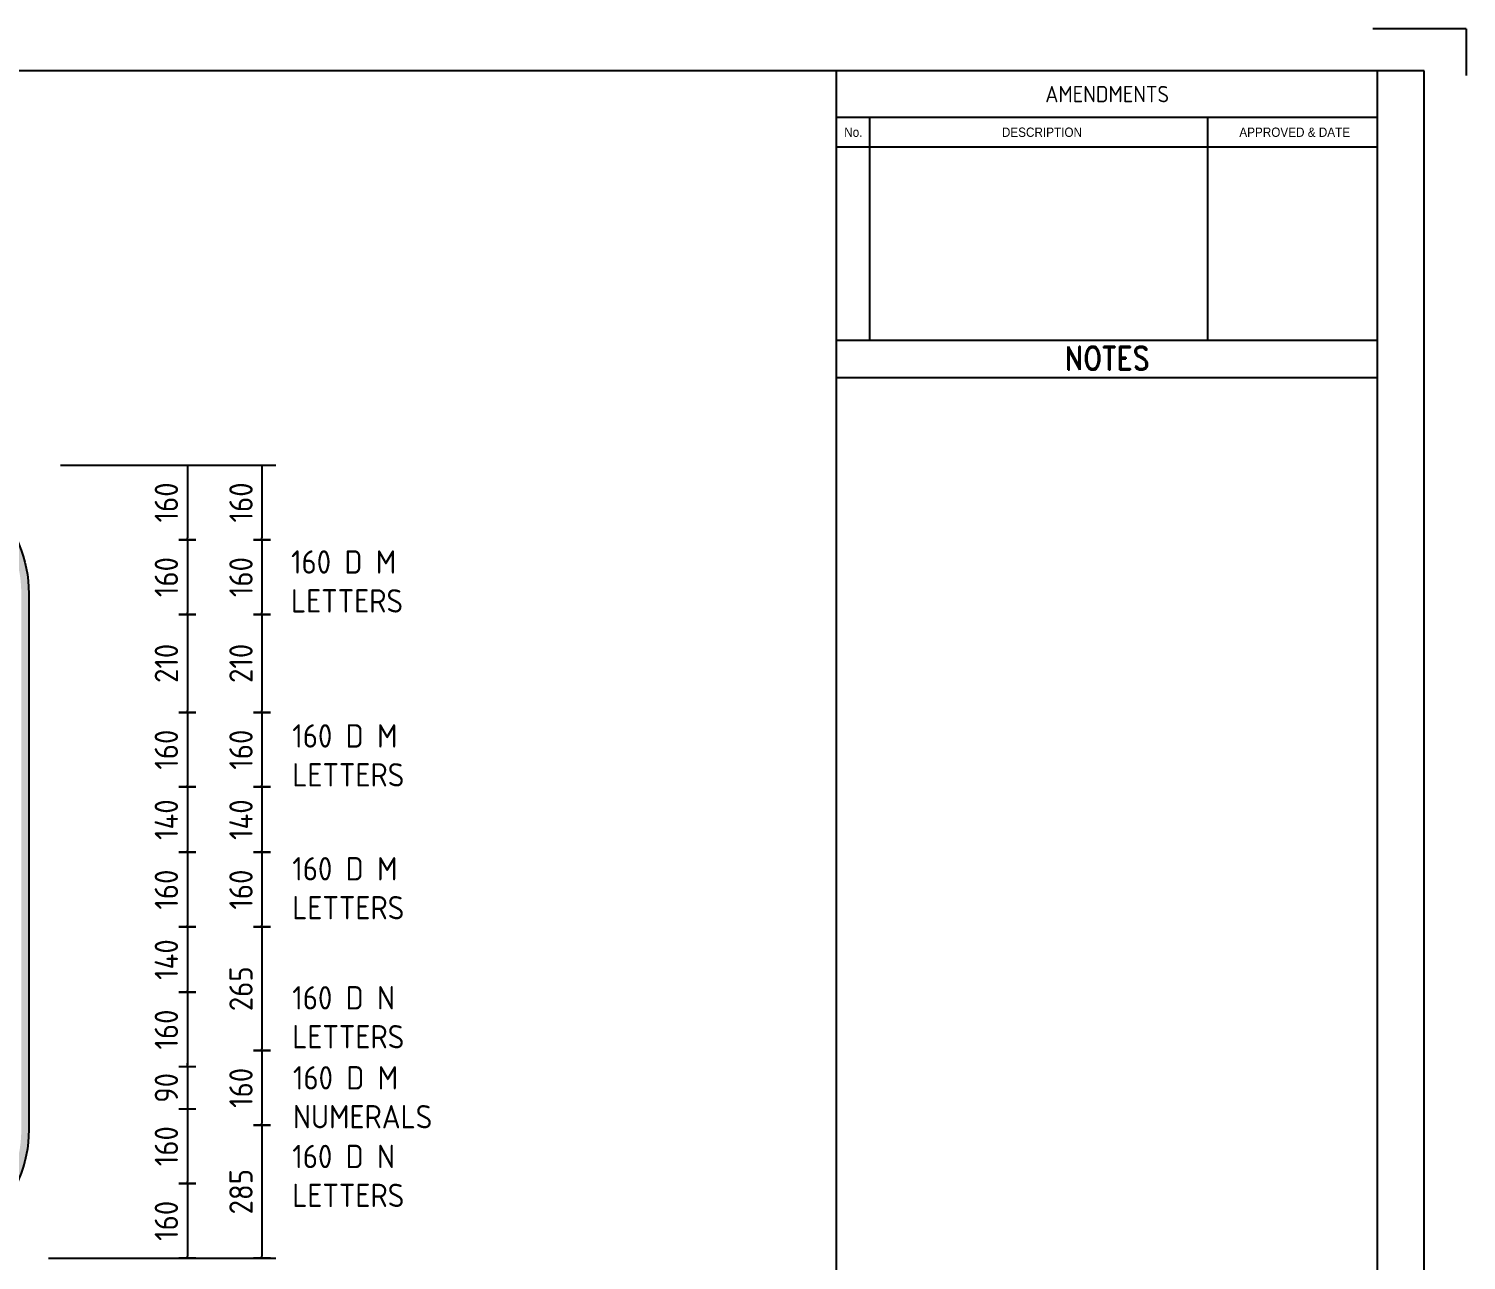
# Model space of a CAD drawing. Extents: x 0 to 420, y 0 to 297.
# Drawn here: x 265.9 to 420, y 165 to 297 of the extents above; entities that cross this region are included whole.
import ezdxf
from ezdxf.enums import TextEntityAlignment as Align

# ---------------------------------------------------------------- set-up
doc = ezdxf.new("R2010")
doc.units = 0
doc.header["$LTSCALE"] = 0.3
doc.layers.get('0').update_dxf_attribs({"linetype": 'CONTINUOUS'})
doc.layers.get('DEFPOINTS').update_dxf_attribs({"linetype": 'CONTINUOUS'})
for name, color, linetype in [('BLUE', 162, 'CONTINUOUS'), ('comments', 4, 'CONTINUOUS'), ('L18', 4, 'CONTINUOUS'), ('L35', 3, 'CONTINUOUS'), ('T25', 1, 'CONTINUOUS'), ('TBLK18', 4, 'CONTINUOUS'), ('TBLK25', 1, 'CONTINUOUS'), ('TBLK35', 3, 'CONTINUOUS'), ('TBLK50', 7, 'CONTINUOUS')]:
    doc.layers.add(name, color=color, linetype=linetype)
doc.styles.add('HELVL', font='helvl', dxfattribs={"width": 0.8})
doc.styles.add('ISO', font='iso.shx')
doc.styles.add('ROMAND', font='romand')
doc.dimstyles.new('SIGNSDIM', dxfattribs={"dimtxt": 2.5, "dimasz": 0.2, "dimexe": 1.5, "dimexo": 2, "dimgap": 1, "dimtad": 1, "dimtoh": 1, "dimdec": 4, "dimlfac": 20, "dimrnd": 1, "dimdsep": 46, "dimtxsty": 'ISO', "dimblk": 'SGNDIM', "dimcen": 2.5, "dimse2": 1, "dimadec": 0, "dimazin": 0, "dimtfac": 1, "dimtdec": 4, "dimtix": 1, "dimtmove": 0, "dimatfit": 3, "dimldrblk": 'SGNDIM', "dimfxl": 1, "dimtolj": 1, "dimtzin": 0, "dimarcsym": 0})

# ---------------------------------------------------------------- blocks, each defined once
blk = doc.blocks.new('A3BBLK')
at = {"layer": 'TBLK25'}
for q in [(410, 297), (420, 292)]:
    blk.add_line((420, 297), q, dxfattribs=at)
at = {"layer": 'TBLK50'}
for p, q in [((415.5, 292.5), (13, 292.5)), ((352.5, 4.5), (352.5, 292.5)), ((415.5, 4.5), (415.5, 292.5))]:
    blk.add_line(p, q, dxfattribs=at)
blk = doc.blocks.new('a3_in_vtblk std dwg')
at = {"layer": 'TBLK35'}
blk.add_line((410.5, 37), (410.5, 292.5), dxfattribs=at)
blk.add_blockref('A3BBLK', (0, 0))
at = {"layer": 'TBLK18', "style": 'ISO'}
blk.add_attdef('MR_DIRECTORATE', text='', height=1.5, dxfattribs=at).set_placement((381.5, 68.12), align=Align.CENTER)
for tag, p in [('STREET_NAME', (355.51, 62.1)), ('SUBURB_POSTCODE', (388.49, 62.1)), ('TELEPHONE_NO.', (368.31, 59.84)), ('FAX_NO.', (393.56, 59.84))]:
    blk.add_attdef(tag, p, '', height=1.5, dxfattribs=at)
at = {"layer": 'TBLK25', "style": 'ISO'}
for tag, height, p in [('MR_BRANCH', 2, (381.5, 65.2)), ('ROAD_SECTION', 1.75, (384.5, 29.16)), ('SLK', 1.75, (384.5, 26.11)), ('CHAINAGE', 1.75, (384.5, 19.21))]:
    blk.add_attdef(tag, text='', height=height, dxfattribs=at).set_placement(p, align=Align.CENTER)
for tag, p, height in [('FILE_NUMBER', (371.77, 54.24), 2.5), ('DESIGNED_/_DRAWN', (371.77, 49.49), 2), ('VERIFIED', (371.77, 44.49), 2), ('APPROVED', (371.77, 39.49), 2), ('LOCAL_AUTHORITY', (370.48, 16.73), 1.25)]:
    blk.add_attdef(tag, p, '', height=height, dxfattribs=at)
at = {"layer": 'TBLK35', "style": 'ISO', "width": 0.9}
for tag, p in [('ROAD_PROJECT&NUMBER', (384.5, 32.23)), ('DRAWING_DESCRIPTION', (384.5, 22.29))]:
    blk.add_attdef(tag, text='', height=2.5, dxfattribs=at).set_placement(p, align=Align.CENTER)
at = {"layer": 'TBLK50', "style": 'ISO'}
blk.add_attdef('MRWA_DRG_NUMBER', (356.29, 6.08), '', height=5, dxfattribs=at)
blk = doc.blocks.new('a3_vamend')
at = {"layer": 'TBLK25'}
for p, q in [((0, -5), (-58, -5)), ((-54.43, -28.9), (-54.43, -5)), ((-18.22, -28.9), (-18.22, -5)), ((0, -8.2), (-58, -8.2)), ((0, -28.9), (-58, -28.9)), ((0, -32.9), (-58, -32.9))]:
    blk.add_line(p, q, dxfattribs=at)
at = {"layer": 'TBLK18', "style": 'HELVL', "width": 0.9}
for s, p in [('No.', (-56.21, -7.09)), ('DESCRIPTION', (-35.99, -7.09)), ('APPROVED & DATE', (-8.89, -7.09))]:
    blk.add_text(s, height=1, dxfattribs=at).set_placement(p, align=Align.CENTER)
at = {"layer": 'TBLK25', "style": 'ISO'}
blk.add_text('AMENDMENTS', height=1.75, dxfattribs=at).set_placement((-29, -3.38), align=Align.CENTER)
at = {"layer": 'TBLK25', "style": 'ROMAND', "width": 0.85}
blk.add_text('NOTES', height=2.5, dxfattribs=at).set_placement((-29, -32.06), align=Align.CENTER)
blk = doc.blocks.new('blk18des')
at = {"layer": 'comments', "style": 'ISO'}
for s, p in [('160 D N', (0, 0)), ('LETTERS', (0, -4.17))]:
    blk.add_text(s, height=2.5, dxfattribs=at).set_placement(p)
blk = doc.blocks.new('blk15des')
at = {"layer": 'comments', "style": 'ISO'}
for s, p in [('160 D N', (0, 0)), ('LETTERS', (0, -4.17))]:
    blk.add_text(s, height=2.5, dxfattribs=at).set_placement(p)
blk = doc.blocks.new('blk6des')
at = {"layer": 'comments', "style": 'ISO'}
for s, p in [('160 D M', (0, 0)), ('LETTERS', (0, -4.17))]:
    blk.add_text(s, height=2.5, dxfattribs=at).set_placement(p)
blk = doc.blocks.new('blk5des')
at = {"layer": 'comments', "style": 'ISO'}
for s, p in [('160 D M', (0, 0)), ('LETTERS', (0, -4.17))]:
    blk.add_text(s, height=2.5, dxfattribs=at).set_placement(p)
blk = doc.blocks.new('blk4des')
at = {"layer": 'comments', "style": 'ISO'}
for s, p in [('160 D M', (0, 0)), ('LETTERS', (0, -4.17))]:
    blk.add_text(s, height=2.5, dxfattribs=at).set_placement(p)
blk = doc.blocks.new('SGNDIM')
for p, q in [((0, 0), (-1, 0)), ((0, 4.5), (0, -4.5))]:
    blk.add_line(p, q)
blk = doc.blocks.new('*D15')
at = {"layer": 'DEFPOINTS', "color": 0, "transparency": 16777216}
for p in [(256.96, 179.48), (266.02, 165.23), (290.89, 165.23)]:
    blk.add_point(p, dxfattribs=at)
at = {"layer": 'T25', "color": 0, "lineweight": -2, "transparency": 16777216}
for p, q in [((290.89, 179.28), (290.89, 165.43)), ((268.02, 165.23), (292.39, 165.23))]:
    blk.add_line(p, q, dxfattribs=at)
at = {"layer": 'T25', "color": 0, "lineweight": -2, "transparency": 16777216, "xscale": 0.2, "yscale": 0.2, "zscale": 0.2}
for p, rotation in [((290.89, 179.48), 90), ((290.89, 165.23), 270)]:
    blk.add_blockref('SGNDIM', p, dxfattribs=dict(at, rotation=rotation))
at = {"layer": 'T25', "color": 0, "transparency": 16777216, "insert": (288.64, 172.35), "char_height": 2.5, "attachment_point": 5, "rotation": 90, "style": 'ISO'}
blk.add_mtext('\\A1;285', dxfattribs=at)
blk = doc.blocks.new('*D16')
at = {"layer": 'DEFPOINTS', "color": 0, "transparency": 16777216}
for p in [(265.89, 187.48), (265.89, 179.48), (290.89, 179.48)]:
    blk.add_point(p, dxfattribs=at)
at = {"layer": 'T25', "color": 0, "lineweight": -2, "transparency": 16777216}
blk.add_line((290.89, 187.28), (290.89, 179.68), dxfattribs=at)
at = {"layer": 'T25', "color": 0, "lineweight": -2, "transparency": 16777216, "xscale": 0.2, "yscale": 0.2, "zscale": 0.2}
for p, rotation in [((290.89, 187.48), 90), ((290.89, 179.48), 270)]:
    blk.add_blockref('SGNDIM', p, dxfattribs=dict(at, rotation=rotation))
at = {"layer": 'T25', "color": 0, "transparency": 16777216, "insert": (288.64, 183.48), "char_height": 2.5, "attachment_point": 5, "rotation": 90, "style": 'ISO'}
blk.add_mtext('\\A1;160', dxfattribs=at)
blk = doc.blocks.new('*D17')
at = {"layer": 'DEFPOINTS', "color": 0, "transparency": 16777216}
for p in [(274.62, 200.73), (274.62, 187.48), (290.89, 187.48)]:
    blk.add_point(p, dxfattribs=at)
at = {"layer": 'T25', "color": 0, "lineweight": -2, "transparency": 16777216}
blk.add_line((290.89, 200.53), (290.89, 187.68), dxfattribs=at)
at = {"layer": 'T25', "color": 0, "lineweight": -2, "transparency": 16777216, "xscale": 0.2, "yscale": 0.2, "zscale": 0.2}
for p, rotation in [((290.89, 200.73), 90), ((290.89, 187.48), 270)]:
    blk.add_blockref('SGNDIM', p, dxfattribs=dict(at, rotation=rotation))
at = {"layer": 'T25', "color": 0, "transparency": 16777216, "insert": (288.64, 194.1), "char_height": 2.5, "attachment_point": 5, "rotation": 90, "style": 'ISO'}
blk.add_mtext('\\A1;265', dxfattribs=at)
blk = doc.blocks.new('*D18')
at = {"layer": 'DEFPOINTS', "color": 0, "transparency": 16777216}
for p in [(265.89, 208.73), (265.89, 200.73), (290.89, 200.73)]:
    blk.add_point(p, dxfattribs=at)
at = {"layer": 'T25', "color": 0, "lineweight": -2, "transparency": 16777216}
blk.add_line((290.89, 208.53), (290.89, 200.93), dxfattribs=at)
at = {"layer": 'T25', "color": 0, "lineweight": -2, "transparency": 16777216, "xscale": 0.2, "yscale": 0.2, "zscale": 0.2}
for p, rotation in [((290.89, 208.73), 90), ((290.89, 200.73), 270)]:
    blk.add_blockref('SGNDIM', p, dxfattribs=dict(at, rotation=rotation))
at = {"layer": 'T25', "color": 0, "transparency": 16777216, "insert": (288.64, 204.73), "char_height": 2.5, "attachment_point": 5, "rotation": 90, "style": 'ISO'}
blk.add_mtext('\\A1;160', dxfattribs=at)
blk = doc.blocks.new('*D19')
at = {"layer": 'DEFPOINTS', "color": 0, "transparency": 16777216}
for p in [(265.89, 215.73), (265.89, 208.73), (290.89, 208.73)]:
    blk.add_point(p, dxfattribs=at)
at = {"layer": 'T25', "color": 0, "lineweight": -2, "transparency": 16777216}
blk.add_line((290.89, 215.53), (290.89, 208.93), dxfattribs=at)
at = {"layer": 'T25', "color": 0, "lineweight": -2, "transparency": 16777216, "xscale": 0.2, "yscale": 0.2, "zscale": 0.2}
for p, rotation in [((290.89, 215.73), 90), ((290.89, 208.73), 270)]:
    blk.add_blockref('SGNDIM', p, dxfattribs=dict(at, rotation=rotation))
at = {"layer": 'T25', "color": 0, "transparency": 16777216, "insert": (288.64, 212.23), "char_height": 2.5, "attachment_point": 5, "rotation": 90, "style": 'ISO'}
blk.add_mtext('\\A1;140', dxfattribs=at)
blk = doc.blocks.new('*D20')
at = {"layer": 'DEFPOINTS', "color": 0, "transparency": 16777216}
for p in [(265.89, 223.73), (265.89, 215.73), (290.89, 215.73)]:
    blk.add_point(p, dxfattribs=at)
at = {"layer": 'T25', "color": 0, "lineweight": -2, "transparency": 16777216}
blk.add_line((290.89, 223.53), (290.89, 215.93), dxfattribs=at)
at = {"layer": 'T25', "color": 0, "lineweight": -2, "transparency": 16777216, "xscale": 0.2, "yscale": 0.2, "zscale": 0.2}
for p, rotation in [((290.89, 223.73), 90), ((290.89, 215.73), 270)]:
    blk.add_blockref('SGNDIM', p, dxfattribs=dict(at, rotation=rotation))
at = {"layer": 'T25', "color": 0, "transparency": 16777216, "insert": (288.64, 219.73), "char_height": 2.5, "attachment_point": 5, "rotation": 90, "style": 'ISO'}
blk.add_mtext('\\A1;160', dxfattribs=at)
blk = doc.blocks.new('*D21')
at = {"layer": 'DEFPOINTS', "color": 0, "transparency": 16777216}
for p in [(267.3, 250.23), (284.22, 242.23), (290.89, 242.23)]:
    blk.add_point(p, dxfattribs=at)
at = {"layer": 'T25', "color": 0, "lineweight": -2, "transparency": 16777216}
for p, q in [((269.3, 250.23), (292.39, 250.23)), ((290.89, 250.03), (290.89, 242.43))]:
    blk.add_line(p, q, dxfattribs=at)
at = {"layer": 'T25', "color": 0, "lineweight": -2, "transparency": 16777216, "xscale": 0.2, "yscale": 0.2, "zscale": 0.2}
for p, rotation in [((290.89, 250.23), 90), ((290.89, 242.23), 270)]:
    blk.add_blockref('SGNDIM', p, dxfattribs=dict(at, rotation=rotation))
at = {"layer": 'T25', "color": 0, "transparency": 16777216, "insert": (288.64, 246.23), "char_height": 2.5, "attachment_point": 5, "rotation": 90, "style": 'ISO'}
blk.add_mtext('\\A1;160', dxfattribs=at)
blk = doc.blocks.new('*D22')
at = {"layer": 'DEFPOINTS', "color": 0, "transparency": 16777216}
for p in [(268.89, 173.23), (267.05, 165.23), (282.89, 165.23)]:
    blk.add_point(p, dxfattribs=at)
at = {"layer": 'T25', "color": 0, "lineweight": -2, "transparency": 16777216}
for p, q in [((282.89, 173.03), (282.89, 165.43)), ((269.05, 165.23), (284.39, 165.23))]:
    blk.add_line(p, q, dxfattribs=at)
at = {"layer": 'T25', "color": 0, "lineweight": -2, "transparency": 16777216, "xscale": 0.2, "yscale": 0.2, "zscale": 0.2}
for p, rotation in [((282.89, 173.23), 90), ((282.89, 165.23), 270)]:
    blk.add_blockref('SGNDIM', p, dxfattribs=dict(at, rotation=rotation))
at = {"layer": 'T25', "color": 0, "transparency": 16777216, "insert": (280.64, 169.23), "char_height": 2.5, "attachment_point": 5, "rotation": 90, "style": 'ISO'}
blk.add_mtext('\\A1;160', dxfattribs=at)
blk = doc.blocks.new('*D23')
at = {"layer": 'DEFPOINTS', "color": 0, "transparency": 16777216}
for p in [(265.89, 181.23), (265.89, 173.23), (282.89, 173.23)]:
    blk.add_point(p, dxfattribs=at)
at = {"layer": 'T25', "color": 0, "lineweight": -2, "transparency": 16777216}
blk.add_line((282.89, 181.03), (282.89, 173.43), dxfattribs=at)
at = {"layer": 'T25', "color": 0, "lineweight": -2, "transparency": 16777216, "xscale": 0.2, "yscale": 0.2, "zscale": 0.2}
for p, rotation in [((282.89, 181.23), 90), ((282.89, 173.23), 270)]:
    blk.add_blockref('SGNDIM', p, dxfattribs=dict(at, rotation=rotation))
at = {"layer": 'T25', "color": 0, "transparency": 16777216, "insert": (280.64, 177.23), "char_height": 2.5, "attachment_point": 5, "rotation": 90, "style": 'ISO'}
blk.add_mtext('\\A1;160', dxfattribs=at)
blk = doc.blocks.new('*D24')
at = {"layer": 'DEFPOINTS', "color": 0, "transparency": 16777216}
for p in [(265.89, 185.73), (265.89, 181.23), (282.89, 181.23)]:
    blk.add_point(p, dxfattribs=at)
at = {"layer": 'T25', "color": 0, "lineweight": -2, "transparency": 16777216}
for p, q in [((282.89, 185.93), (282.89, 186.13)), ((282.89, 185.73), (282.89, 181.23)), ((282.89, 181.03), (282.89, 180.83))]:
    blk.add_line(p, q, dxfattribs=at)
at = {"layer": 'T25', "color": 0, "lineweight": -2, "transparency": 16777216, "xscale": 0.2, "yscale": 0.2, "zscale": 0.2}
for p, rotation in [((282.89, 185.73), 270), ((282.89, 181.23), 90)]:
    blk.add_blockref('SGNDIM', p, dxfattribs=dict(at, rotation=rotation))
at = {"layer": 'T25', "color": 0, "transparency": 16777216, "insert": (280.64, 183.48), "char_height": 2.5, "attachment_point": 5, "rotation": 90, "style": 'ISO'}
blk.add_mtext('\\A1;90', dxfattribs=at)
blk = doc.blocks.new('*D25')
at = {"layer": 'DEFPOINTS', "color": 0, "transparency": 16777216}
for p in [(265.89, 193.73), (265.89, 185.73), (282.89, 185.73)]:
    blk.add_point(p, dxfattribs=at)
at = {"layer": 'T25', "color": 0, "lineweight": -2, "transparency": 16777216}
blk.add_line((282.89, 193.53), (282.89, 185.93), dxfattribs=at)
at = {"layer": 'T25', "color": 0, "lineweight": -2, "transparency": 16777216, "xscale": 0.2, "yscale": 0.2, "zscale": 0.2}
for p, rotation in [((282.89, 193.73), 90), ((282.89, 185.73), 270)]:
    blk.add_blockref('SGNDIM', p, dxfattribs=dict(at, rotation=rotation))
at = {"layer": 'T25', "color": 0, "transparency": 16777216, "insert": (280.64, 189.73), "char_height": 2.5, "attachment_point": 5, "rotation": 90, "style": 'ISO'}
blk.add_mtext('\\A1;160', dxfattribs=at)
blk = doc.blocks.new('*D26')
at = {"layer": 'DEFPOINTS', "color": 0, "transparency": 16777216}
for p in [(265.89, 200.73), (265.89, 193.73), (282.89, 193.73)]:
    blk.add_point(p, dxfattribs=at)
at = {"layer": 'T25', "color": 0, "lineweight": -2, "transparency": 16777216}
blk.add_line((282.89, 200.53), (282.89, 193.93), dxfattribs=at)
at = {"layer": 'T25', "color": 0, "lineweight": -2, "transparency": 16777216, "xscale": 0.2, "yscale": 0.2, "zscale": 0.2}
for p, rotation in [((282.89, 200.73), 90), ((282.89, 193.73), 270)]:
    blk.add_blockref('SGNDIM', p, dxfattribs=dict(at, rotation=rotation))
at = {"layer": 'T25', "color": 0, "transparency": 16777216, "insert": (280.64, 197.23), "char_height": 2.5, "attachment_point": 5, "rotation": 90, "style": 'ISO'}
blk.add_mtext('\\A1;140', dxfattribs=at)
blk = doc.blocks.new('*D27')
at = {"layer": 'DEFPOINTS', "color": 0, "transparency": 16777216}
for p in [(265.89, 208.73), (265.89, 200.73), (282.89, 200.73)]:
    blk.add_point(p, dxfattribs=at)
at = {"layer": 'T25', "color": 0, "lineweight": -2, "transparency": 16777216}
blk.add_line((282.89, 208.53), (282.89, 200.93), dxfattribs=at)
at = {"layer": 'T25', "color": 0, "lineweight": -2, "transparency": 16777216, "xscale": 0.2, "yscale": 0.2, "zscale": 0.2}
for p, rotation in [((282.89, 208.73), 90), ((282.89, 200.73), 270)]:
    blk.add_blockref('SGNDIM', p, dxfattribs=dict(at, rotation=rotation))
at = {"layer": 'T25', "color": 0, "transparency": 16777216, "insert": (280.64, 204.73), "char_height": 2.5, "attachment_point": 5, "rotation": 90, "style": 'ISO'}
blk.add_mtext('\\A1;160', dxfattribs=at)
blk = doc.blocks.new('*D28')
at = {"layer": 'DEFPOINTS', "color": 0, "transparency": 16777216}
for p in [(265.89, 215.73), (265.89, 208.73), (282.89, 208.73)]:
    blk.add_point(p, dxfattribs=at)
at = {"layer": 'T25', "color": 0, "lineweight": -2, "transparency": 16777216}
blk.add_line((282.89, 215.53), (282.89, 208.93), dxfattribs=at)
at = {"layer": 'T25', "color": 0, "lineweight": -2, "transparency": 16777216, "xscale": 0.2, "yscale": 0.2, "zscale": 0.2}
for p, rotation in [((282.89, 215.73), 90), ((282.89, 208.73), 270)]:
    blk.add_blockref('SGNDIM', p, dxfattribs=dict(at, rotation=rotation))
at = {"layer": 'T25', "color": 0, "transparency": 16777216, "insert": (280.64, 212.23), "char_height": 2.5, "attachment_point": 5, "rotation": 90, "style": 'ISO'}
blk.add_mtext('\\A1;140', dxfattribs=at)
blk = doc.blocks.new('*D29')
at = {"layer": 'DEFPOINTS', "color": 0, "transparency": 16777216}
for p in [(265.89, 223.73), (265.89, 215.73), (282.89, 215.73)]:
    blk.add_point(p, dxfattribs=at)
at = {"layer": 'T25', "color": 0, "lineweight": -2, "transparency": 16777216}
blk.add_line((282.89, 223.53), (282.89, 215.93), dxfattribs=at)
at = {"layer": 'T25', "color": 0, "lineweight": -2, "transparency": 16777216, "xscale": 0.2, "yscale": 0.2, "zscale": 0.2}
for p, rotation in [((282.89, 223.73), 90), ((282.89, 215.73), 270)]:
    blk.add_blockref('SGNDIM', p, dxfattribs=dict(at, rotation=rotation))
at = {"layer": 'T25', "color": 0, "transparency": 16777216, "insert": (280.64, 219.73), "char_height": 2.5, "attachment_point": 5, "rotation": 90, "style": 'ISO'}
blk.add_mtext('\\A1;160', dxfattribs=at)
blk = doc.blocks.new('*D30')
at = {"layer": 'DEFPOINTS', "color": 0, "transparency": 16777216}
for p in [(279.55, 250.23), (279.55, 242.23), (282.89, 242.23)]:
    blk.add_point(p, dxfattribs=at)
at = {"layer": 'T25', "color": 0, "lineweight": -2, "transparency": 16777216}
for p, q in [((281.55, 250.23), (284.39, 250.23)), ((282.89, 250.03), (282.89, 242.43))]:
    blk.add_line(p, q, dxfattribs=at)
at = {"layer": 'T25', "color": 0, "lineweight": -2, "transparency": 16777216, "xscale": 0.2, "yscale": 0.2, "zscale": 0.2}
for p, rotation in [((282.89, 250.23), 90), ((282.89, 242.23), 270)]:
    blk.add_blockref('SGNDIM', p, dxfattribs=dict(at, rotation=rotation))
at = {"layer": 'T25', "color": 0, "transparency": 16777216, "insert": (280.64, 246.23), "char_height": 2.5, "attachment_point": 5, "rotation": 90, "style": 'ISO'}
blk.add_mtext('\\A1;160', dxfattribs=at)
blk = doc.blocks.new('blk13des')
at = {"layer": 'comments', "style": 'ISO'}
for s, p in [('160 D M', (0, 0)), ('NUMERALS', (0, -4.17))]:
    blk.add_text(s, height=2.5, dxfattribs=at).set_placement(p)
blk = doc.blocks.new('*D73')
at = {"layer": 'DEFPOINTS', "color": 0, "transparency": 16777216}
for p in [(265.89, 242.23), (265.89, 234.23), (290.89, 234.23)]:
    blk.add_point(p, dxfattribs=at)
at = {"layer": 'T25', "color": 0, "lineweight": -2, "transparency": 16777216}
blk.add_line((290.89, 242.03), (290.89, 234.43), dxfattribs=at)
at = {"layer": 'T25', "color": 0, "lineweight": -2, "transparency": 16777216, "xscale": 0.2, "yscale": 0.2, "zscale": 0.2}
for p, rotation in [((290.89, 242.23), 90), ((290.89, 234.23), 270)]:
    blk.add_blockref('SGNDIM', p, dxfattribs=dict(at, rotation=rotation))
at = {"layer": 'T25', "color": 0, "transparency": 16777216, "insert": (288.64, 238.23), "char_height": 2.5, "attachment_point": 5, "rotation": 90, "style": 'ISO'}
blk.add_mtext('\\A1;160', dxfattribs=at)
blk = doc.blocks.new('*D74')
at = {"layer": 'DEFPOINTS', "color": 0, "transparency": 16777216}
for p in [(265.89, 242.23), (265.89, 234.23), (282.89, 234.23)]:
    blk.add_point(p, dxfattribs=at)
at = {"layer": 'T25', "color": 0, "lineweight": -2, "transparency": 16777216}
blk.add_line((282.89, 242.03), (282.89, 234.43), dxfattribs=at)
at = {"layer": 'T25', "color": 0, "lineweight": -2, "transparency": 16777216, "xscale": 0.2, "yscale": 0.2, "zscale": 0.2}
for p, rotation in [((282.89, 242.23), 90), ((282.89, 234.23), 270)]:
    blk.add_blockref('SGNDIM', p, dxfattribs=dict(at, rotation=rotation))
at = {"layer": 'T25', "color": 0, "transparency": 16777216, "insert": (280.64, 238.23), "char_height": 2.5, "attachment_point": 5, "rotation": 90, "style": 'ISO'}
blk.add_mtext('\\A1;160', dxfattribs=at)
blk = doc.blocks.new('*D75')
at = {"layer": 'DEFPOINTS', "color": 0, "transparency": 16777216}
for p in [(265.89, 234.23), (265.89, 223.73), (290.89, 223.73)]:
    blk.add_point(p, dxfattribs=at)
at = {"layer": 'T25', "color": 0, "lineweight": -2, "transparency": 16777216}
blk.add_line((290.89, 234.03), (290.89, 223.93), dxfattribs=at)
at = {"layer": 'T25', "color": 0, "lineweight": -2, "transparency": 16777216, "xscale": 0.2, "yscale": 0.2, "zscale": 0.2}
for p, rotation in [((290.89, 234.23), 90), ((290.89, 223.73), 270)]:
    blk.add_blockref('SGNDIM', p, dxfattribs=dict(at, rotation=rotation))
at = {"layer": 'T25', "color": 0, "transparency": 16777216, "insert": (288.64, 228.98), "char_height": 2.5, "attachment_point": 5, "rotation": 90, "style": 'ISO'}
blk.add_mtext('\\A1;210', dxfattribs=at)
blk = doc.blocks.new('*D76')
at = {"layer": 'DEFPOINTS', "color": 0, "transparency": 16777216}
for p in [(265.89, 234.23), (265.89, 223.73), (282.89, 223.73)]:
    blk.add_point(p, dxfattribs=at)
at = {"layer": 'T25', "color": 0, "lineweight": -2, "transparency": 16777216}
blk.add_line((282.89, 234.03), (282.89, 223.93), dxfattribs=at)
at = {"layer": 'T25', "color": 0, "lineweight": -2, "transparency": 16777216, "xscale": 0.2, "yscale": 0.2, "zscale": 0.2}
for p, rotation in [((282.89, 234.23), 90), ((282.89, 223.73), 270)]:
    blk.add_blockref('SGNDIM', p, dxfattribs=dict(at, rotation=rotation))
at = {"layer": 'T25', "color": 0, "transparency": 16777216, "insert": (280.64, 228.98), "char_height": 2.5, "attachment_point": 5, "rotation": 90, "style": 'ISO'}
blk.add_mtext('\\A1;210', dxfattribs=at)

msp = doc.modelspace()

# ---------------------------------------------------------------- hatches: boundary and pattern name
at = {"layer": 'BLUE'}
h = msp.add_hatch(color=256, dxfattribs=at)
edge = h.paths.add_edge_path(flags=16)
edge.add_line((86.6851632, 178.9773906), (86.6851632, 236.4773906))
edge.add_arc((99.6351632, 236.4773906), 12.95, 90, 180, ccw=False)
edge.add_line((99.6351632, 249.4273906), (252.1351632, 249.4273906))
edge.add_arc((252.1351632, 236.4773906), 12.95, 0, 90, ccw=False)
edge.add_line((265.0851632, 236.4773906), (265.0851632, 178.9773906))
edge.add_arc((252.1351632, 178.9773906), 12.95, 270, 360, ccw=False)
edge.add_line((252.1351632, 166.0273906), (99.6351632, 166.0273906))
edge.add_arc((99.6351632, 178.9773906), 12.95, 180, 270, ccw=False)
edge = h.paths.add_edge_path()
edge.add_line((85.8851632, 178.9773906), (85.8851632, 236.4773906))
edge.add_arc((99.6351632, 236.4773906), 13.75, 90, 180, ccw=False)
edge.add_line((99.6351632, 250.2273906), (252.1351632, 250.2273906))
edge.add_arc((252.1351632, 236.4773906), 13.75, 0, 90, ccw=False)
edge.add_line((265.8851632, 236.4773906), (265.8851632, 178.9773906))
edge.add_arc((252.1351632, 178.9773906), 13.75, -90, 0, ccw=False)
edge.add_line((252.1351632, 165.2273906), (99.6351632, 165.2273906))
edge.add_arc((99.6351632, 178.9773906), 13.75, 180, 270, ccw=False)

# ---------------------------------------------------------------- linework, layer by layer
msp.add_lwpolyline([(85.8851632, 178.9773906), (85.8851632, 236.4773906, -0.4142135624), (99.6351632, 250.2273906), (252.1351632, 250.2273906, -0.4142135624), (265.8851632, 236.4773906), (265.8851632, 178.9773906, -0.4142135624), (252.1351632, 165.2273906), (99.6351632, 165.2273906, -0.4142135624)], format="xyb", close=True, dxfattribs=at)

# ---------------------------------------------------------------- block references
at = {"layer": 'L18'}
for name, p in [('a3_in_vtblk std dwg', (0.0000004, -0.0000002)), ('a3_vamend', (410.5, 292.5))]:
    msp.add_blockref(name, p, dxfattribs=at)
at = {"layer": 'L35'}
for name, p in [('blk4des', (294.0070699, 238.5967736)), ('blk5des', (294.1418023, 219.954007)), ('blk6des', (294.1418023, 205.714001)), ('blk15des', (294.1418023, 191.8848071)), ('blk13des', (294.2119216, 183.309238)), ('blk18des', (294.1418023, 174.8787892))]:
    msp.add_blockref(name, p, dxfattribs=at)

# ---------------------------------------------------------------- dimensions: what is measured, and where the dimension line sits
at = {"layer": 'T25'}
for base, p1, p2, picture, middle in [((290.8851632, 242.2273906), (267.2961749, 250.2273906), (284.2184965, 242.2273906), '*D21', (288.6351632, 246.2273906)), ((282.8851632, 242.2273906), (279.5518299, 250.2273906), (279.5518299, 242.2273906), '*D30', (280.6351632, 246.2273906))]:
    dim = msp.add_linear_dim(base=base, p1=p1, p2=p2, angle=90, dimstyle='SIGNSDIM', dxfattribs=at)
    dim.commit()
    dim.dimension.update_dxf_attribs({"geometry": picture, "text_midpoint": middle})
for base, p1, p2, override, picture, middle in [((290.8851632, 234.2273906), (265.8851632, 242.2273906), (265.8851632, 234.2273906), {"dimse1": 1}, '*D73', (288.6351632, 238.2273906)), ((282.8851632, 234.2273906), (265.8851632, 242.2273906), (265.8851632, 234.2273906), {"dimse1": 1}, '*D74', (280.6351632, 238.2273906)), ((290.8851632, 223.7273906), (265.8851632, 234.2273906), (265.8851632, 223.7273906), {"dimse1": 1}, '*D75', (288.6351632, 228.9773906)), ((282.8851632, 223.7273906), (265.8851632, 234.2273906), (265.8851632, 223.7273906), {"dimse1": 1}, '*D76', (280.6351632, 228.9773906)), ((290.8851632, 215.7273906), (265.8851632, 223.7273906), (265.8851632, 215.7273906), {"dimse1": 1}, '*D20', (288.6351632, 219.7273906)), ((282.8851632, 215.7273906), (265.8851632, 223.7273906), (265.8851632, 215.7273906), {"dimse1": 1}, '*D29', (280.6351632, 219.7273906)), ((290.8851632, 208.7273906), (265.8851632, 215.7273906), (265.8851632, 208.7273906), {"dimse1": 1}, '*D19', (288.6351632, 212.2273906)), ((282.8851632, 208.7273906), (265.8851632, 215.7273906), (265.8851632, 208.7273906), {"dimse1": 1}, '*D28', (280.6351632, 212.2273906)), ((290.8851632, 200.7273906), (265.8851632, 208.7273906), (265.8851632, 200.7273906), {"dimse1": 1}, '*D18', (288.6351632, 204.7273906)), ((282.8851632, 200.7273906), (265.8851632, 208.7273906), (265.8851632, 200.7273906), {"dimse1": 1}, '*D27', (280.6351632, 204.7273906)), ((282.8851632, 193.7273906), (265.8851632, 200.7273906), (265.8851632, 193.7273906), {"dimse1": 1}, '*D26', (280.6351632, 197.2273906)), ((290.8851632, 187.4773906), (274.6159324, 200.7273906), (274.6159324, 187.4773906), {"dimse1": 1}, '*D17', (288.6351632, 194.1023906)), ((282.8851632, 185.7273906), (265.8851632, 193.7273906), (265.8851632, 185.7273906), {"dimse1": 1}, '*D25', (280.6351632, 189.7273906)), ((290.8851632, 179.4773906), (265.8851632, 187.4773906), (265.8851632, 179.4773906), {"dimse1": 1}, '*D16', (288.6351632, 183.4773906)), ((282.8851632, 181.2273906), (265.8851632, 185.7273906), (265.8851632, 181.2273906), {"dimse1": 1}, '*D24', (280.6351632, 183.4773906)), ((282.8851632, 173.2273906), (265.8851632, 181.2273906), (265.8851632, 173.2273906), {"dimse1": 1}, '*D23', (280.6351632, 177.2273906)), ((290.8851632, 165.2273906), (256.9601632, 179.4773906), (266.0161271, 165.2273906), {"dimse1": 1, "dimse2": 0}, '*D15', (288.6351632, 172.3523906)), ((282.8851632, 165.2273906), (268.8851632, 173.2273906), (267.0504444, 165.2273906), {"dimse1": 1, "dimse2": 0}, '*D22', (280.6351632, 169.2273906))]:
    dim = msp.add_linear_dim(base=base, p1=p1, p2=p2, angle=90, dimstyle='SIGNSDIM', override=override, dxfattribs=at)
    dim.commit()
    dim.dimension.update_dxf_attribs({"geometry": picture, "text_midpoint": middle})

doc.saveas('drawing.dxf')
